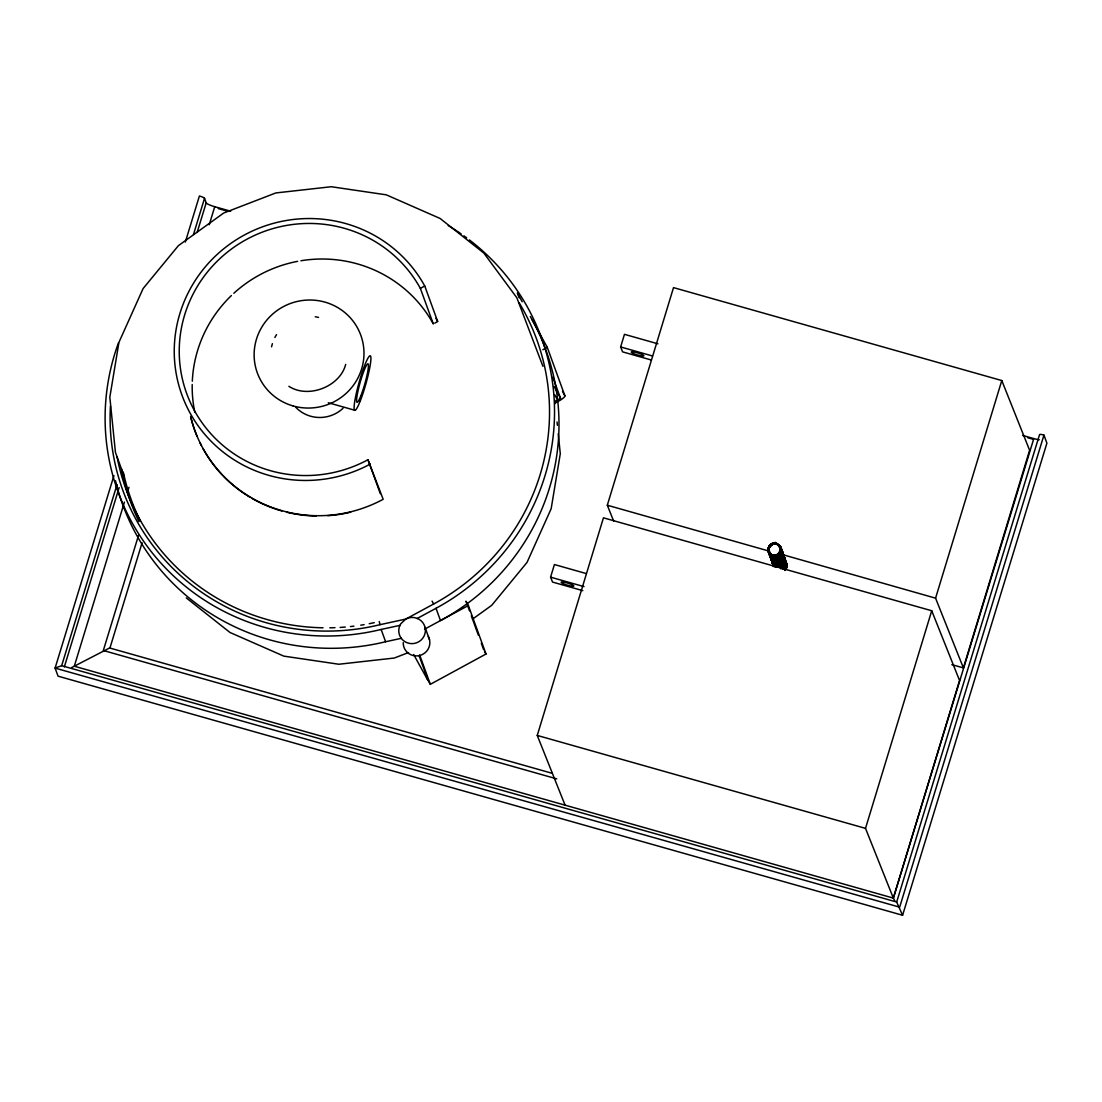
<?xml version="1.0" encoding="UTF-8"?>
<svg xmlns="http://www.w3.org/2000/svg" width="1102" height="1102" viewBox="0 0 1102 1102"><rect width="100%" height="100%" fill="white"/><g stroke="black" fill="none" stroke-linecap="round" stroke-linejoin="round"><path stroke-width="1.5" d="M772.846 555.188C777.062 556.358 782.062 551.496 779.803 547.102C771.4 539.415 775.836 542.418 780.505 546.44C780.974 550.628 777.557 557.819 771.331 554.733C763.879 552.515 770.642 540.008 774.83 543.961M774.858 544.044L774.926 543.258L778.246 544.278L780.85 547.418M779.472 552.474L780.271 553.025C779.748 554.582 774.802 557.805 774.499 555.56M778.825 558.755L780.974 556.593L781.8 557.226L777.681 560.312L772.667 559.596L773.094 558.755L770.615 556.606L771.772 555.105L771.372 556.042L772.957 556.744L774.665 556.978L774.61 555.876M951.852 664.63L963.396 667.895L935.57 598.166L781.235 554.251L783.04 554.582L781.828 558.934L782.627 559.485L781.538 560.89L778.508 562.585L775.064 562.53L771.565 559.196L772.75 557.777L770.381 555.973L771.565 554.54L769.513 552.377L768.783 552.984L770.05 555.036L770.739 554.526L770.146 555.325C772.791 558.907 778.563 557.943 780.753 554.361L780.023 554.003L780.863 554.637C780.285 556.193 775.009 559.83 774.968 556.841M777.654 555.518L780.505 553.672L779.706 553.121L780.299 551.661L781.222 552.088L777.626 555.436C778.122 559.885 779.665 553.452 781.208 555.615L778.715 558.053L775.464 558.218M777.048 558.273L775.546 558.466L775.601 559.568L778.935 558.659M774.224 558.673L772.833 558.025L772.419 558.962L772.957 558.342L774.017 559.664L772.419 558.962L775.725 559.885L775.794 559.113M774.458 559.32L774.238 560.271L775.946 560.491L775.904 559.43L774.431 559.237L774.127 559.981L777.654 559.968L779.445 565.161L782.131 563.59M776.497 561.056L776.552 562.158L778.274 561.937L780.987 560.436L776.538 562.116L773.246 561.221L773.687 560.367L775.05 560.932L774.844 561.924L775.133 561.18M773.039 564.665L773.866 564.348L772.901 564.376L772.612 562.309L773.466 562.227L772.392 561.703L776.662 562.475L778.219 561.51L775.257 561.497L776.731 561.703L776.896 563.122L780.12 562.309L780.932 564.155L777.599 565.023C776.056 562.888 780.643 566.111 782.227 562.791L781.456 561.731L782.379 560.477C784.087 562.419 777.585 565.023 775.532 563.825L775.753 562.874L778.715 562.874M772.171 559.733L771.138 559.527L771.786 557.612L772.047 560.532L775.836 563.122L775.546 563.866L772.626 562.116L773.769 560.615L773.494 561.91L776.841 562.02L776.896 563.122L773.618 562.227L775.188 562.888M776.993 562.419L777.117 563.728L775.409 563.494L775.629 562.557L777.117 562.75C777.764 565.767 783.591 561.193 783.701 558.879L782.792 558.535M777.254 564.086L777.323 563.315M771.813 558.769L770.904 558.879L771.731 558.521L771.028 559.127L774.72 563.191L774.307 564.128L777.613 565.064L777.668 564.279M782.365 568.067L780.726 568.687C781.814 568.384 786.346 566.221 784.059 565.078L785.271 560.725L784.431 560.849C784.321 563.191 778.356 567.778 777.792 564.61M781.745 553.493L782.682 553.617L782.213 556.909L783.012 556.978L783.178 554.953L782.227 554.788L781.814 552.57L782.599 552.226L781.869 552.791L783.109 553.507L783.123 559.417L784.927 559.761C786.084 563.094 779.899 568.343 778.26 565.905L779.775 565.794M783.742 561.125L784.638 561.469L782.833 564.444L778.37 566.221C779.706 569.693 786.001 563.397 785.161 560.408L783.357 560.064M773.397 565.629L774.224 565.312L773.797 563.108L773.205 563.728L773.824 565.588L774.045 561.331M782.213 556.909L783.109 557.268L782.406 558.879L781.304 560.243L780.629 559.472C786.58 550.353 778.494 558.025 781.098 548.011L778.715 545.573M782.916 554.265L781.029 553.686L781.125 549.567M778.99 554.94C780.257 557.199 781.662 551.992 781.621 550.711L780.684 550.587L781.249 549.898M776.814 557.626L777.571 559.995L779.169 559.306L778.439 557.708L780.643 555.697L781.745 551.028L780.781 550.835L781.621 550.711M778.949 558.7L781.456 556.262L780.643 555.697L781.979 551.675L780.175 551.344L779.582 552.791C781.497 555.587 773.521 558.011 771.262 555.766L770.215 554.32C767.626 555.064 771.965 552.57 769.788 554.347L773.053 555.436L772.846 556.427L773.136 555.683M781.029 553.686L781.828 553.741L782.103 551.992L780.216 551.413M784.941 559.802L783.15 559.499C786.36 555.628 779.693 556.414 783.977 557.171L782.737 561.441L783.563 562.075C781.442 565.808 775.712 566.58 772.984 563.122L773.673 562.612C777.461 566.566 787.641 558.37 781.979 556.276L782.448 552.97L781.511 552.846M777.186 558.673L779.775 557.13L780.478 557.984L781.58 556.62L782.172 550.972M782.448 557.557L784.211 557.819L782.888 561.841L783.811 562.764L781.304 565.161M784.059 559.885L784.348 558.177M784.955 570.271L786.043 568.866L785.23 568.315L786.305 566.029L785.382 565.643C785.988 562.061 783.412 560.711 784.045 556.097L783.136 556.207L783.274 557.695M784.665 560.408L785.574 560.298L786.001 562.709L784.211 562.419L784.404 557.075M784.679 563.701L785.574 564.045L784.872 565.67L784.142 565.326C777.929 571.731 788.894 565.285 785.258 563.122L784.335 562.736L784.803 559.43L782.999 559.1L784.817 559.472M784.073 558.797L784.982 558.686L785.409 561.097L784.528 564.706L783.798 564.348M785.34 568.618L786.057 568.908L787.035 565.574L785.147 564.995L785.63 561.703L783.949 561.689M785.96 563.976L786.869 563.866L787.062 565.615L785.271 565.326L786.07 565.381L786.222 563.315L784.417 562.984L786.236 563.356M784.652 563.632L786.456 563.962L785.23 568.315M786.58 564.32L786.305 566.029C786.553 564.623 783.605 571.966 785.685 567.902L784.886 567.337L785.933 565.023L785.037 564.679L786.814 564.968L785.96 565.05C788.509 564.761 785.506 571.167 784.252 569.417M768.962 549.857L768.025 549.733L768.301 547.997L769.017 546.413L771.937 544.732L771.552 544.057L769.031 546.454L769.843 547.019L769.141 546.744L768.149 550.063L769.086 550.173M768.259 550.38L768.549 548.686M768.383 550.711L768.659 548.961M770.766 554.609L769.871 553.342L769.141 553.948L770.284 555.683L770.89 554.94L768.852 549.526L769.719 546.688L768.921 546.137L771.441 543.782L774.789 543.093M771.703 558.438L770.78 558.549L770.656 554.458L771.923 555.518L771.483 556.372C775.133 558.618 780.23 556.427 781.346 552.405L780.45 552.061M770.505 556.524L770.766 554.788M770.615 556.854L770.89 555.105L770.022 555.188L771.689 559.568L772.378 559.058L771.428 557.626M771.965 561.786L773.025 562.075L771.965 561.786L771.951 558.011M775.381 567.075L774.031 565.987L774.651 565.285L773.673 565.257L773.948 563.508L773.342 564.086L772.199 562.364L772.957 561.841M552.873 377.215L560.519 398.221L554.802 402.092M776.924 557.943C780.822 556.896 771.111 559.692 770.505 556.29L771.124 555.573L770.146 555.56L772.722 556.097L772.901 555.036M773.163 555.766L772.957 556.744L776.249 556.083L775.891 555.119M776.318 544.195L776.414 543.506M770.16 555.367L770.849 554.857L773.494 556.648L773.425 558.039L778.122 556.813L780.257 554.65C782.351 555.532 777.819 557.805 776.855 558.053L777.792 560.601L780.822 558.907L781.924 557.557L781.235 557.323M779.073 555.188L779.761 556L780.147 554.334L781.098 555.284C780.45 557.584 773.59 560.491 773.728 557.295M773.521 556.73L772.158 556.166L772.089 558.025C773.48 560.505 774.362 556.455 773.549 558.37L770.078 556.606L770.532 553.962L769.664 554.223M771.937 557.846L771.331 558.549L772.598 557.378L772.185 558.315L773.783 559.017L773.99 558.025M774.003 559.623L774.072 558.273L775.588 558.549L775.725 559.885M774.334 558.99L774.114 559.94L772.543 559.279L772.984 558.425M777.805 560.642L774.362 560.587L774.582 559.637L772.681 559.637L771.207 558.232L772.474 557.047L773.866 557.708M770.642 555.532L769.733 555.642L770.546 555.284L771.469 556.551L770.849 557.254L774.665 559.885C774.554 563.081 781.387 560.16 782.034 557.874L781.111 556.992M771.676 559.527L774.72 561.593L774.816 560.284L772.915 560.284L773.108 563.439L774.362 562.227M782.696 556.083L783.632 556.207L781.704 558.618L782.503 559.169C781.704 561.524 775.271 564.196 775.161 561.262M775.285 561.579L775.078 562.571L775.367 561.827M777.02 563.439L775.298 563.177L775.519 562.227L774.127 561.579M775.987 563.521L775.78 564.513L777.489 564.734M782.723 564.128L782.021 563.274L779.431 564.816L776.428 564.734C775.505 567.255 780.285 565.698 781.29 565.119L781.897 566.786L780.271 567.434L779.307 564.5L780.684 563.852C783.233 567.089 776.263 566.593 774.789 565.464L774.858 563.604L775.904 564.83M773.094 563.632L776.483 566.442L776.69 565.464L774.789 565.464L776.373 566.125L776.579 565.133L772.86 562.75M778.37 566.221L778.411 567.282L776.703 567.048L776.814 565.781L778.288 565.987M582.806 590.644L552.529 582.063L550.573 577.159L554.416 564.541L586.278 573.563M651.268 359.996L622.589 351.869L620.633 346.951L624.462 334.333L657.935 343.81M565.078 805.163L537.253 735.433L603.455 517.816L931.727 610.756L959.553 680.485L893.35 898.102L894.769 900.665M613.635 521.081L607.312 505.226L673.515 287.622L1001.787 380.548L1029.612 450.291L963.396 667.895M71.575 667.605L74.289 666.214L893.35 898.102L865.511 828.36L931.727 610.756M935.57 598.166L1001.787 380.548M113.933 475.623L55.1 668.087L58.048 676.16L902.593 915.266L1046.9 443.169L1043.952 435.083A5 0.826 17 0 0 1039.53 434.698L896.67 902.083L902.593 915.266M185.329 242.041L199.407 195.991A5 0.826 17 0 1 204.531 198.305L206.184 202.837L197.134 232.453M896.697 902.042L61.671 665.677L117.005 484.66M193.47 234.519L204.531 198.305M64.329 666.917L119.154 487.539M124.443 502.099L74.289 666.214L109.608 647.962L551.95 773.246M127.956 490.61L128.962 487.332M209.215 224.753L214.738 206.708A8.348 1.391 17 0 1 206.184 202.837M138.521 535.379L103.326 650.497L556.744 778.866M109.911 648.1L142.089 542.79M893.35 898.102L1033.8 438.596A8.348 1.391 17 0 0 1039.255 439.712M1043.952 435.083L899.659 907.18L55.1 668.087L61.671 665.677M345.697 364.404C339.995 386.692 308.133 398.979 288.876 386.306M772.722 556.097L773.053 555.436M776.841 557.708L778.205 557.061C777.42 557.598 772.654 558.907 773.604 556.978L775.105 557.254L775.257 558.59L778.604 557.722M773.659 558.686L773.962 557.943M773.783 559.017L774.072 558.273M774.196 558.59L773.893 559.334L772.309 558.631M774.582 559.637L774.238 560.271M774.789 560.215L774.486 560.946L771.441 558.879L770.202 556.868L770.615 554.375M777.86 560.532L772.282 561.18L772.888 560.436M774.72 561.593L775.05 560.932M774.954 562.24L775.257 561.497M775.312 563.218L775.601 562.475M775.753 562.874L775.422 563.535L772.392 561.497L772.998 560.753L772.309 562.75L773.232 562.64L772.433 563.081L773.576 564.734L774.265 564.224L773.673 565.023L775.023 566.111L775.45 565.216M773.218 563.769L774.486 562.543L774.072 563.48L775.67 564.183L775.96 563.439M779.045 563.769L775.78 564.513L774.196 563.811L774.623 562.957L774.086 563.521M776.455 564.816C775.367 566.538 780.326 565.464 781.18 564.803M776.483 566.442L776.786 565.712M778.411 566.304L776.896 566.029C776.896 568.522 783.536 566.07 784.156 563.701L783.357 563.136L782.406 564.32L784.045 563.37L783.095 562.406L783.811 562.764L784.528 561.138L783.715 561.042M776.717 567.089L777.02 566.345M780.753 554.361L779.941 553.769L781.883 551.386L780.932 551.234L781.428 548.989L780.547 549.099M781.111 551.771L779.706 553.121M781.222 552.088L778.838 554.54L779.637 555.67M781.979 554.141L780.877 556.345L781.58 556.62L780.767 556.028L781.814 553.7M782.048 554.347C780.078 556.662 781.153 558.108 779.183 559.348M782.172 554.678L781.47 556.303L780.739 555.945M780.974 556.593L781.704 556.951L782.406 555.325L781.497 554.981L782.296 555.036M781.084 556.909L783.398 555.56L782.916 558.852L784.707 559.155L782.888 558.769M779.968 561.91L782.875 560.174L781.938 559.265L782.985 556.937M779.651 561.014L783.233 557.584M781.938 559.265L783.357 557.943M780.96 560.353L781.662 561.207L782.751 559.816L783.467 558.232L782.558 557.887M783.825 559.237L782.847 561.758L785.175 560.45M784.045 559.844L780.822 564.252L780.216 562.557L778.838 563.205L781.456 561.731M783.123 562.488L784.169 560.174M780.629 568.398L782.227 567.709L781.621 566.428L782.847 565.533L783.536 566.387L784.624 564.982L782.985 565.932L784.996 562.433M782.723 569.045L785.216 566.607L784.293 565.725L785.34 563.411L784.528 563.301M784.803 564.031L785.698 564.376L784.996 566.001L782.489 568.398L783.88 567.31C782.076 565.037 784.955 567.351 782.255 567.75M782.875 565.615L783.646 566.662L786.346 563.673L785.395 563.521L785.106 561.621L786.277 562.24C787.379 563.769 786.305 570.891 784.045 568.839L786.057 565.34M784.817 569.899L784.142 569.087L786.167 565.67L785.354 565.56L785.34 559.651L784.404 559.692L785.23 559.375M769.375 554.664L770.518 556.331L771.689 554.871M771.372 556.042L774.871 556.606L775.009 557.901M771.951 557.667L772.392 556.813L773.756 557.378M772.075 557.984L772.474 557.047M774.375 560.629L772.777 559.926L773.218 559.072M773.012 560.574L773.425 559.637M773.136 560.89L773.563 560.036L769.967 556.221L770.532 554.141M773.838 562.833L774.279 561.979L771.813 559.885L772.502 559.375M773.962 563.163L774.389 562.309M774.775 565.422L775.188 564.486L772.736 562.433L773.356 561.717L772.64 562.144M771.331 554.733L772.929 555.119M770.739 556.937L771.923 555.518M772.75 557.777L771.565 559.196M772.833 558.025L772.323 558.673L770.973 557.584L769.912 554.678L772.364 556.73M773.067 558.673L772.791 559.968M775.188 564.486L773.935 565.712L775.271 566.759M775.422 565.133L774.913 565.781L775.298 564.816M780.175 554.402L777.971 556.414M780.478 557.984C777.792 556.538 783.605 553.121 780.56 552.391L781.359 552.446M779.155 559.651L782.048 557.915M779.293 560.05L782.172 558.232L781.318 557.557M778.136 561.565L781.166 559.885L780.491 559.058L781.47 557.97C783.577 560.188 776.772 562.723 774.706 561.552M781.828 558.934L780.836 560.036L781.428 560.56M782.406 560.546L783.219 561.111L782.117 562.461L783.233 561.152L781.58 562.048C782.847 563.88 777.006 564.803 775.67 564.183M780.987 560.436L781.993 562.144L780.588 563.177L783.343 561.469L782.227 562.791M783.453 561.758L782.365 563.15L781.662 562.295L782.64 561.193L783.467 561.8L779.197 564.169L780.712 563.549M784.169 563.742L782.516 564.637L783.302 565.739L784.39 564.348L783.591 563.783L780.009 566.442L782.64 564.968M782.007 567.103L783.412 566.029L782.751 565.285L783.674 564.031L784.39 564.348M783.701 567.874L785.354 566.965L784.252 568.329L783.55 567.475L784.252 568.329M784.169 569.169L785.12 567.985L785.933 568.591L785.203 568.233M781.235 555.656L780.505 555.298L781.332 555.931L778.838 558.37L773.769 558.976M781.566 556.579L779.073 559.017L775.712 559.844M780.602 558.301L781.69 556.909L780.877 556.345M782.158 558.204C780.726 562.543 768.122 562.199 779.527 560.698L780.464 562.86L778.866 563.549M782.282 558.562L781.552 558.204L782.392 558.838L779.734 561.262M781.304 565.546L782.489 564.555L783.191 565.422L784.28 564.017L783.467 563.466M783.426 566.056L784.528 564.706M783.77 567.034L784.858 565.629M784.362 568.646L785.451 567.255L784.734 566.938L784.348 568.604M784.486 568.976L785.574 567.571L784.762 567.02L783.811 568.191L784.583 569.252L783.894 568.439L785.588 567.613M770.022 544.787L770.821 545.931L770.243 545.394L769.155 546.785L769.954 547.336M778.838 545.903L778.921 545.407M770.381 555.973L771.001 555.256M778.976 546.082L779.596 545.366L778.894 545.834M779.458 547.377L780.078 546.661L779.362 547.129M771.593 556.868L771.111 557.943L771.799 557.433M771.799 559.844L772.419 559.141M771.552 557.956L770.794 558.48L771.923 560.215L772.53 559.458M772.034 560.491L772.654 559.788L771.923 560.215M775.877 563.205L772.144 560.822L772.764 560.105M770.959 557.777L772.516 561.827L773.122 561.07M772.97 563.081L773.59 562.364M773.714 562.695L773.094 563.397L771.855 561.386L772.598 560.863L773.315 562.805L772.557 563.397L773.466 563.287M773.563 564.692L774.183 563.99L773.452 564.417M773.549 563.453L772.791 564.045L773.618 563.701L774.527 564.954L773.907 565.67L772.667 563.659L773.425 563.136L774.417 564.637L773.797 565.34L775.133 566.387M777.778 544.292L779.72 545.697L779.018 546.165M777.392 554.788L778.604 553.893C780.932 554.94 775.422 557.86 775.987 555.367L777.392 554.788L777.888 555.78M779.059 559.403L777.626 559.885L780.257 558.411M777.984 560.863L780.629 559.472M779.982 566.359L780.271 567.434L782.957 565.849M774.665 556.978L779.403 555.022L778.632 553.975M779.334 555.918L780.12 556.965L777.089 558.7M779.541 560.312L780.932 559.237L780.161 558.177M777.378 564.417L777.227 563.067L781.662 561.207M780.96 564.196L782.351 563.108L781.69 562.378M781.414 565.45L782.819 564.403L782.021 563.274M780.133 566.759L783.054 565.05L782.282 563.99L782.833 564.444M781.773 566.456L783.191 565.422M783.288 565.698L780.257 567.392M782.833 569.362L784.238 568.288M769.926 554.719L770.615 554.21L770.036 554.995L772.502 557.13M770.284 555.683L770.973 555.174M770.629 556.648L771.331 556.152M770.753 556.978L771.441 556.469M780.423 550.036L781.111 549.526L781.525 550.421L780.657 550.504M780.547 550.366L781.235 549.857L780.34 549.622M780.657 550.683L781.346 550.173L780.45 549.939M772.158 560.863L772.86 560.353M772.516 561.827L773.205 561.317M773.687 565.064L774.389 564.555M774.499 564.871L773.811 565.381L774.072 563.838L773.191 563.921L773.604 566.304M472.51 619.159L491.726 605.315L527.032 562.406L551.165 508.711L560.284 453.762L558.246 433.692M770.381 545.765L770.945 546.248L770.257 545.435L771.662 544.388L772.061 545.049M769.692 552.942L768.783 553.052L769.816 553.273M769.94 553.59L769.017 553.7L769.775 553.108M769.265 554.278L770.009 553.755L769.237 554.306M779.858 547.295L780.602 546.73L779.775 547.047M770.863 557.295L769.609 555.243L770.367 554.719M780.368 548.672L781.235 548.383L781.525 550.421M769.072 552.598L769.485 554.995L770.835 556.014L770.078 556.606M781.249 551.041L780.574 549.237L781.332 548.713M773.205 563.962L774.375 564.734L773.549 564.885L773.728 566.635L770.298 557.213L771.069 556.662L770.174 554.237M770.546 557.901L771.193 556.992M781.979 551.675L781.139 551.799L780.863 549.981L781.704 549.678L780.808 549.884L781.593 549.347L780.657 549.416M781.043 550.532L781.8 549.994L781.828 555.863L783.522 555.918L782.572 555.766M770.904 558.81L771.662 558.273M782.819 553.975L782.406 551.62L781.566 551.923L782.255 551.248M771.138 559.458L771.896 558.921L770.794 558.48M772.02 559.251L771.262 559.775L772.075 559.485M782.489 551.895L781.745 552.46L782.599 552.226L780.491 546.399L779.693 546.716M772.75 562.475L771.607 560.739L772.364 560.215L771.496 560.491L772.254 559.899M781.979 553.108L782.764 552.584L783.178 554.953M782.103 553.438L782.861 552.915L781.704 551.152M773.466 562.048C773.797 559.237 770.408 561.634 772.571 560.78M772.02 560.684L772.309 562.75L773.081 562.158M774.251 565.395L773.494 565.918L774.334 565.629L773.37 563.053L772.433 563.081L773.191 562.488M773.48 565.946L774.32 565.629L773.37 565.67L773.632 563.701L772.901 564.376M773.756 564.017L773.025 564.692L774.059 564.913M773.893 564.417L773.149 564.954L773.962 564.665M773.783 565.615A6.681 6.529 -20 0 1 774.072 563.921L774.196 565.312L773.26 565.34L774.017 564.747M190.591 416.432A133.494 130.628 -20 0 0 383.165 499.289L367.972 459.741A128.493 125.724 -20 0 1 194.448 410.619A128.493 125.724 -20 0 1 246.834 239.258A128.493 125.724 -20 0 1 420.358 288.38L424.752 285.997L437.701 321.564L434.767 323.161M542.873 349.733L547.267 347.35L530.296 316.467M555.16 403.057L558.177 401.431A8.348 1.694 -28.8 0 0 564.927 395.852L547.267 347.35M519.207 302.871A220.262 215.537 -20 0 1 433.651 604.006L405.784 619.076L400.756 623.787L399.323 626.928A13.348 13.059 -20 0 0 407.134 642.769A13.348 13.059 -20 0 0 423.967 636.281A13.348 13.059 -20 0 0 419.091 619.31L415.922 617.947A13.348 13.059 -20 0 0 405.784 619.076L379.997 624.682A220.262 215.537 -20 0 1 110.434 406.156M417.176 618.484L436.02 608.29A225.276 220.428 -20 0 0 469.424 239.933M424.545 629.201L468.364 605.508L465.994 601.21L469.535 610.907M426.57 677.647L430.29 684.342L486.01 654.009L468.364 605.508M776.015 555.436L777.42 554.871M776.097 555.683L777.53 555.201M777.736 555.766L774.789 557.295L774.637 555.959M777.213 559.017L778.715 558.425M776.028 559.761L779.073 559.017M778.012 560.946L779.389 560.284L780.133 561.924M779.527 560.698L778.095 561.18L778.742 563.232M780.946 564.568L779.513 565.064L778.37 562.213L779.858 561.579L780.478 562.902M779.307 564.5L780.712 563.935M779.665 565.464L781.07 564.899M776.387 556.758L777.998 556.069M774.775 557.268L778.108 556.386M777.199 558.99L778.825 558.328M777.433 559.623L779.059 558.976L779.665 560.642M777.681 560.312L779.293 559.623L778.356 557.46M778.37 562.213L779.996 561.565M778.604 562.86L780.244 562.254M778.177 565.657L778.301 566.965L781.649 566.097M780.395 567.75L781.993 567.062M768.879 552.625L769.733 553.025L768.921 553.342M768.81 553.025L769.637 552.708M780.478 548.989L781.304 548.672M769.044 553.672L769.871 553.342L769.003 553.659M769.155 553.989L769.981 553.672M780.602 549.319L781.428 548.989L781.883 551.386M780.836 549.967L781.662 549.636L780.533 547.914M780.946 550.284L781.786 549.967M770.518 555.201L769.609 555.312L770.753 555.849M781.07 550.601L781.938 550.325L781.015 550.394M769.857 555.931L770.697 555.615L769.83 555.918L769.444 553.617M770.78 555.931L769.967 556.29L770.808 555.931M781.538 551.895L782.406 551.62L781.635 552.143L782.42 554.265M770.215 556.909L771.235 557.144L770.422 557.543M770.339 557.226L771.166 556.909M781.841 551.51L782.861 552.915L781.841 552.653M782.158 553.548L782.833 552.873M771.634 558.204L770.808 558.521L768.177 551.399L769.017 551.083L607.312 505.226M770.918 558.852L771.744 558.521M771.042 559.169L771.868 558.852M773.246 561.221L772.226 559.816L771.51 560.463M771.634 560.78L772.461 560.463M771.979 561.758L772.901 561.758M772.295 562.709L773.039 562.075L773.948 563.342L773.328 564.045L775.808 566.18M773.397 563.053L772.571 563.37L773.37 563.053M773.632 563.701L772.805 564.017L773.7 563.935M773.273 565.312L774.1 564.982L773.246 565.298L772.846 562.957M408.525 652.549L394.309 658.032L338.837 664.244L283.82 656.131L229.987 632.479L186.279 597.904M769.141 551.413L768.549 552.405L768.135 550.022L769.003 549.939M768.893 553.342L769.733 553.025M780.629 549.333L781.47 549.03M769.595 555.27L770.436 554.967M781.456 551.606L782.296 551.289L781.015 549.251M781.924 552.901L782.764 552.584M782.048 553.218L782.888 552.901M782.282 553.865L783.123 553.548M782.627 554.829L783.467 554.526L782.544 554.595M771.124 559.485L771.965 559.169M772.199 559.816L771.359 560.133L772.13 559.568L771.372 557.557M771.483 560.45L772.323 560.133M783.136 556.207L783.935 555.821M784.183 556.469L783.37 556.854L784.28 556.744M783.453 557.102L784.293 556.785M783.687 557.75L784.528 557.433M772.185 562.392L773.025 562.075M783.811 558.067L784.652 557.764L785.051 560.119M772.419 563.039L773.26 562.723M784.996 558.728L784.197 559.113L785.216 559.334M785.354 559.692L784.638 560.326M773.852 564.348L773.012 564.651L774.169 566.359M773.356 565.629L774.196 565.312M785.106 561.621L785.946 561.317L786.346 563.673M785.451 562.599L786.277 562.24M785.933 563.893L786.773 563.577L785.836 563.645M786.043 564.21L786.883 563.907M118.479 342.805A225.276 220.428 -20 0 0 161.953 564.224A225.276 220.428 -20 0 0 381.14 629.449L400.054 625.344M115.517 480.775A225.276 220.428 -20 0 0 385.617 641.736L401.376 638.306M776.511 557.089L775.105 557.254M776.717 557.378L775.202 557.488L775.257 558.59L773.535 558.328M775.932 559.513L777.42 559.32M774.816 560.284L777.778 560.298M776.841 562.02L779.885 561.249L778.949 559.072M777.117 562.75L778.604 562.557M778.508 562.585L776.786 562.805M780.188 548.121L781.111 548.052M768.177 551.096L768.989 551M780.781 549.746L781.69 549.636M769.582 552.625L768.673 552.736L768.507 551.028M781.483 551.689L782.392 551.579M781.607 552.006L782.516 551.895M781.717 552.336L782.627 552.226M769.967 556.29L770.877 556.179M770.67 558.232L771.579 558.122M783.715 557.832L784.638 557.722M783.839 558.149L784.748 558.039L783.921 558.397L784.872 558.37L784.045 558.714L784.459 560.932L785.409 561.097M784.776 560.739L785.933 561.276M774.94 544.278L774.94 543.3L773.177 543.438L773.356 544.195L773.081 543.162M773.315 543.809L776.772 543.906M768.177 551.399L768.011 549.691L768.879 549.609M780.423 549.857L781.29 549.774M780.547 550.187L781.401 550.105M781.759 551.069L780.684 552.708L782.448 552.97M770.05 552.846L769.196 552.928L770.146 553.08M769.32 553.287L770.174 553.163M780.891 553.273L782.585 553.328L781.635 553.176M781.841 553.741L782.696 553.659M771.111 555.752L770.367 556.166M783.054 554.623L781.359 554.568M783.012 556.978L783.88 556.896M783.109 557.268L783.99 557.213M772.171 558.659L771.317 558.742L771.731 561.138M784.059 562.006L785.767 562.061L783.853 561.441M773.659 565.216L774.527 565.133L773.563 564.927M786.07 565.381L786.938 565.298L786.649 563.26M767.942 549.416L768.852 549.526M769.086 552.639L770.022 552.763M769.912 554.912L770.849 554.857M781.979 556.276L783.742 556.524L783.343 554.154M770.036 555.229L770.973 555.353M783.632 558.673L784.583 558.824L783.701 558.879M771.097 558.135L772.144 558.59M771.331 558.783L772.378 559.224M785.271 560.725L783.481 560.395L784.459 560.932M784.927 562.227L785.878 562.392L784.211 562.419M784.335 562.736L786.098 562.998M772.709 556.055L774.431 556.331M773.191 557.392L774.899 557.626M773.645 558.645L775.367 558.921M776.469 566.414L778.191 566.676M774.32 555.229L774.554 556.662L771.248 555.725M780.326 551.744L781.125 551.799M780.657 552.625L782.337 552.639M781.593 553.094L780.767 552.956L781.717 553.424M782.42 555.367L781.704 555.546M782.654 558.135L783.481 558.273M782.764 558.452L783.591 558.59L782.682 558.204M783.591 560.711L784.417 560.863M783.825 561.359L784.652 561.51M784.776 563.948L785.602 564.086M784.886 564.265L785.712 564.417M785.12 564.913L785.933 565.023M786.415 566.359L785.712 566.538M785.946 567.186L786.773 567.323L785.864 566.938M214.738 206.708L230.676 211.212M1022.642 435.428L1033.8 438.596M218.279 208.581L226.241 210.84M1027.78 437.756L1032.56 439.106M620.633 346.951L652.494 355.974M328.286 402.74L355.12 410.343M550.573 577.159L584.032 586.622M537.253 735.433L865.511 828.36M780.092 551.096L781.043 551.551M768.204 547.708L769.1 548.052M781.745 555.628L782.654 556.014M781.855 555.945L782.764 556.331M783.977 561.772L784.886 562.158M784.913 564.348L785.836 564.734M773.328 559.389L774.692 559.968M771.717 557.02L773.315 557.722M779.555 552.708L780.285 553.066M780.147 554.334L780.877 554.678M780.381 554.981L781.111 555.325M780.615 555.628L781.346 555.973M781.676 558.535L782.406 558.879M782.764 559.857L782.062 559.582M782.268 560.147L782.999 560.505L782.144 559.83M782.971 562.089L783.701 562.447M783.357 563.136L784.059 563.411M783.591 563.783L784.293 564.059M784.032 564.995L784.762 565.354L783.935 564.761M785.23 566.648L784.5 566.29L785.327 566.924M784.968 567.585L785.698 567.943M785.092 567.902L785.822 568.26L784.996 567.668M779.817 553.438L780.643 554.03L779.941 553.769M782.296 560.229L783.095 560.78M783.329 561.428L782.503 560.794M783.701 564.114L784.624 564.982M773.205 563.728L775.656 565.781M779.954 546.344L778.48 544.925M779.885 556.358L778.095 556.73L778.715 558.053L777.888 556.166M779.458 556.235L780.133 557.006M779.665 556.799L780.244 557.337L779.582 556.551M780.133 558.094L780.836 558.948M781.304 560.243L780.726 559.706L781.538 560.89M781.318 561.331L782.007 562.185M778.522 553.645L779.183 554.416M780.712 558.631L779.899 557.447M780.519 559.141L781.166 559.885M782.599 563.797L781.786 562.626L780.56 563.521L781.538 565.808M784.128 567.998L783.343 566.91L782.089 567.723M771.069 556.662L772.185 558.315M780.781 548.603L781.91 550.325M484.549 651.819L486.01 654.009M426.97 678.377L427.92 679.934L419.077 655.621M522.224 301.769L517.375 292.939L519.138 297.788M562.502 391.43L564.927 395.852M554.058 386.458L560.519 398.221M554.595 394.585L557.819 400.467M432.08 601.141L433.651 604.006M413.677 654.505L426.929 678.625M771.441 543.782L772.144 545.297M778.246 556.758L777.296 554.526M781.773 566.841L782.585 568.673M782.131 550.931L783.467 554.526M782.985 555.807L783.164 557.378M784.142 565.326L784.996 566.001L784.293 565.725M783.536 566.387L780.505 568.081L782.117 567.392L781.153 565.147M783.88 567.31L783.219 566.58M776.841 558.011L776.221 556.014L774.761 556.276M777.516 559.568L778.15 561.607M779.872 566.029L778.067 566.318L778.026 565.257L779.513 565.064L776.249 565.808L774.665 565.106L775.064 564.169L774.554 564.816L776.139 565.478L776.083 563.769M780.023 566.745L779.389 564.734M776.263 560.408L776.428 561.827M777.902 564.927L777.957 566.029M775.477 559.196L775.34 557.901M776.304 561.469L774.899 560.532M776.662 562.475L776.524 561.138M773.246 556L773.081 557.075L773.397 556.414M772.667 563.659L772.254 561.331M542.928 366.305L516.81 297.719L483.847 253.074L440.125 218.485L386.306 194.834L331.289 186.734L275.817 192.946L223.665 213.044L178.4 245.65L143.095 288.572L118.961 342.267L109.828 397.216L115.448 452.412L124.388 476.987M420.358 288.38L433.306 323.947A128.493 125.724 -20 0 0 300.929 260.747M471.298 615.756L478.351 635.151M481.298 643.237L483.654 649.712M436.02 608.29L440.483 620.578A225.276 220.428 -20 0 0 532.321 320.145M367.972 459.741L380.328 493.696M425.041 627.369L429.518 639.656M419.683 655.07L430.276 684.163M381.14 629.449L385.617 641.736M776.125 555.766L777.075 558.659M379.24 621.5L379.997 624.682M554.843 400.233L555.188 403.58M557.047 421.983L557.392 425.331M785.34 562.268L785.519 563.838M783.687 555.132L784.114 557.529M770.725 557.13L771.028 559.196M768.838 551.964L769.141 554.03M777.695 564.362L777.833 565.67M775.822 559.196L775.946 560.491M435.91 318.299A133.494 130.628 -20 0 1 437.577 321.247M370.341 464.038A133.494 130.628 -20 0 1 190.054 413.002A133.494 130.628 -20 0 1 244.465 234.96A133.494 130.628 -20 0 1 424.752 285.997M350.767 512.141A133.494 130.628 -20 0 1 327.762 515.708M316.178 516.011A133.494 130.628 -20 0 1 286.63 512.21M281.864 510.956A133.494 130.628 -20 0 1 251.587 498.159M250.182 497.333A133.494 130.628 -20 0 1 223.279 476.05M222.108 474.824A133.494 130.628 -20 0 1 203.002 448.569M201.404 445.566A133.494 130.628 -20 0 1 199.875 442.522M197.065 436.268A133.494 130.628 -20 0 1 190.701 416.763M140.477 521.26A216.929 212.259 -20 0 1 123.286 472.097M194.847 412.382A128.493 125.724 -20 0 1 192.203 384.515M192.313 381.237A128.493 125.724 -20 0 1 231.406 295.543M233.831 293.27A128.493 125.724 -20 0 1 297.609 261.339M271.574 346.841A38.377 37.551 -20 0 1 272.401 343.659M274.88 337.515A38.377 37.551 -20 0 1 276.519 334.636M315.241 316.784A38.377 37.551 -20 0 1 318.519 317.417M343.025 408.291A33.377 32.661 -20 0 1 295.97 407.492M428.279 636.474A13.348 13.059 -20 0 1 419.587 655.525A13.348 13.059 -20 0 1 403.236 642.59M448.225 225.566A225.276 220.428 -20 0 1 461.104 233.872M463.914 235.842A225.276 220.428 -20 0 1 466.683 237.867M138.976 521.563A216.929 212.259 -20 0 1 121.523 468.97M374.253 622.658A216.929 212.259 -20 0 1 369.225 623.704M364.142 624.641A216.929 212.259 -20 0 1 360.74 625.192M353.894 626.156A216.929 212.259 -20 0 1 350.464 626.556M345.298 627.052A216.929 212.259 -20 0 1 340.146 627.424M334.98 627.672A216.929 212.259 -20 0 1 329.842 627.809M323.038 627.796A216.929 212.259 -20 0 1 117.046 456.683M786.924 564.141A6.681 6.529 -20 0 1 784.996 570.437M776.139 560.078L776.194 561.18L776.166 560.16M781.855 567.075L780.45 567.654L781.855 567.075M770.932 556.262L770.091 556.579L770.904 556.262M775.588 559.527L773.879 559.293L775.601 559.568M293.173 405.963A55.072 53.888 -20 0 0 362.53 340.959A55.072 53.888 -20 0 0 271.45 315.172A55.072 53.888 -20 0 0 293.173 405.963M360.147 401.224A28.363 3.471 -74.2 0 0 370.685 356.332A28.363 3.471 -74.2 0 0 356.69 391.692A28.363 3.471 -74.2 0 0 360.147 401.224M360.836 395.88A20.029 2.452 -74.2 0 0 368.275 364.197A20.029 2.452 -74.2 0 0 358.398 389.158A20.029 2.452 -74.2 0 0 360.836 395.88M562.833 583.495A6.681 1.047 16.9 0 0 573.605 586.25A6.681 1.047 16.9 0 0 566.015 582.627A6.681 1.047 16.9 0 0 562.833 583.495M632.892 353.287A6.681 1.047 16.9 0 0 643.664 356.056A6.681 1.047 16.9 0 0 636.074 352.433A6.681 1.047 16.9 0 0 632.892 353.287"/></g></svg>
